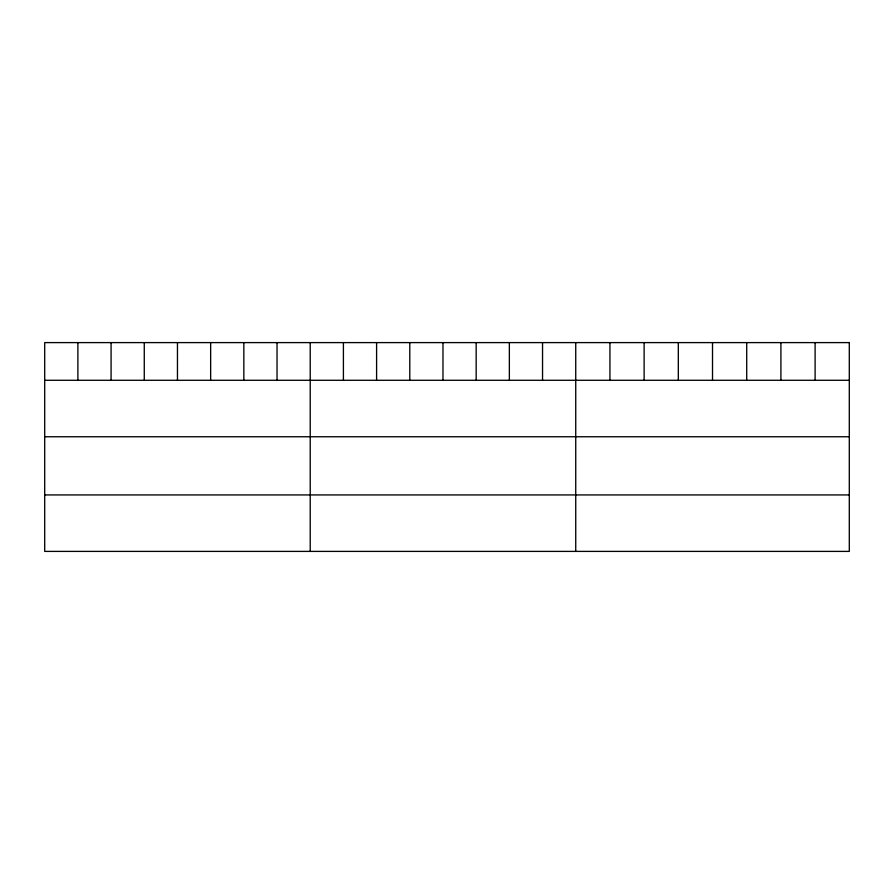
<?xml version="1.0" encoding="UTF-8"?>
<svg xmlns="http://www.w3.org/2000/svg" width="894" height="894" viewBox="0 0 894 894"><rect width="100%" height="100%" fill="white"/><g stroke="black" fill="none" stroke-linecap="round" stroke-linejoin="round"><path stroke-width="1.34" d="M44.7 380.285L849.3 380.285M44.7 436.753L849.3 436.753M44.7 494.93L849.3 494.93M815.104 342.603L815.104 380.285M780.909 342.603L780.909 380.285M746.713 342.603L746.713 380.285M712.518 342.603L712.518 380.285M678.322 342.603L678.322 380.285M644.127 342.603L644.127 380.285M609.931 342.603L609.931 380.285M575.736 342.603L575.736 551.397M542.546 342.603L542.546 380.285M509.356 342.603L509.356 380.285M476.167 342.603L476.167 380.285M442.977 342.603L442.977 380.285M409.787 342.603L409.787 380.285M376.597 342.603L376.597 380.285M343.408 342.603L343.408 380.285M310.218 342.603L310.218 551.397M277.028 342.603L277.028 380.285M243.838 342.603L243.838 380.285M210.649 342.603L210.649 380.285M177.459 342.603L177.459 380.285M144.269 342.603L144.269 380.285M111.079 342.603L111.079 380.285M77.89 342.603L77.89 380.285M849.3 342.603L44.7 342.603L44.7 551.397L849.3 551.397L849.3 342.603"/></g></svg>
